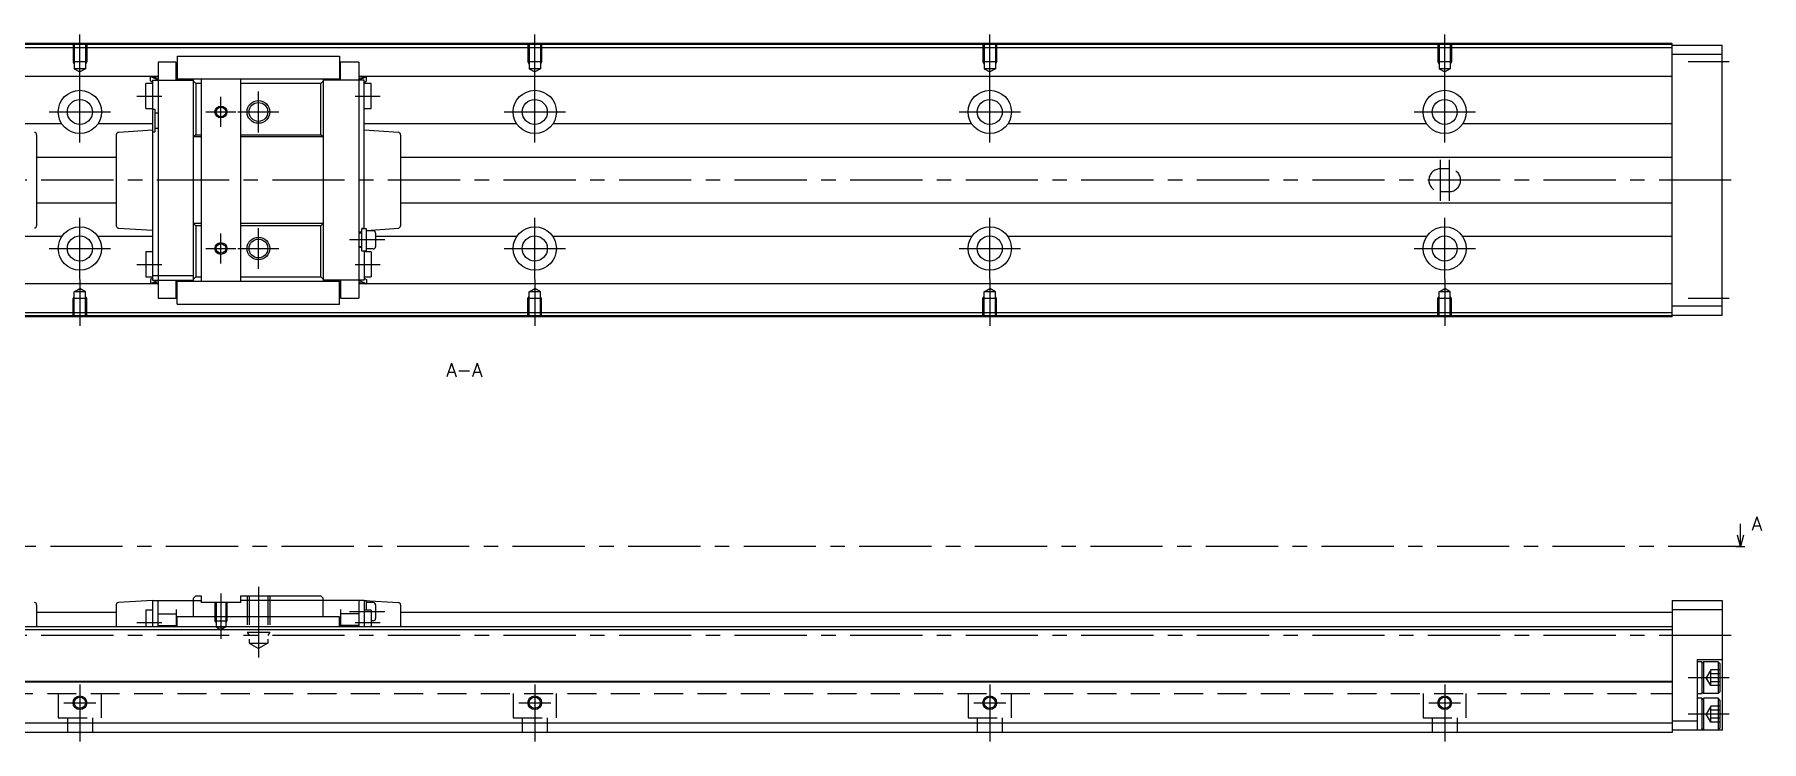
# Model space of a CAD drawing. Extents: x -2 to 754, y -8 to 279.
# Drawn here: x 374.8 to 754.4, y 8 to 163.3 of the extents above; entities that cross this region are included whole.
import ezdxf

# ---------------------------------------------------------------- set-up
doc = ezdxf.new("R2010")
doc.units = 0
doc.header["$LTSCALE"] = 0.5
doc.linetypes.add('CENTER', pattern=[50.8, 31.75, -6.35, 6.35, -6.35])
doc.linetypes.add('DASHED', pattern=[19.05, 12.7, -6.35])
for name, color, linetype in [('MSM_CENTER', 1, 'CENTER'), ('MSM_CONTINUOUS', 7, 'CONTINUOUS'), ('MSM_DASHED', 4, 'DASHED'), ('MSM_NARROW', 5, 'CONTINUOUS'), ('MSM_PART_NUMBER', 7, 'CONTINUOUS')]:
    doc.layers.add(name, color=color, linetype=linetype)
doc.styles.get("Standard").update_dxf_attribs({"font": 'txt.shx', "height": 3, "bigfont": 'bigfont.shx'})

msp = doc.modelspace()

# ---------------------------------------------------------------- linework, layer by layer
at = {"layer": 'MSM_CENTER'}
for p, q in [((384.76, 153.09), (384.76, 163.3)), ((484.76, 153.09), (484.76, 163.3)), ((584.76, 153.09), (584.76, 163.3)), ((684.76, 153.09), (684.76, 163.3)), ((747.26, 157.3), (738.26, 157.3)), ((384.76, 139.55), (384.76, 153.05)), ((484.76, 139.55), (484.76, 153.05)), ((584.76, 139.55), (584.76, 153.05)), ((684.76, 139.55), (684.76, 153.05)), ((397.26, 149.8), (402.76, 149.8)), ((415.76, 143), (415.76, 149.6)), ((424.01, 141.8), (424.01, 150.8)), ((445.26, 149.8), (450.76, 149.8)), ((378.01, 146.3), (391.51, 146.3)), ((412.46, 146.3), (419.06, 146.3)), ((419.51, 146.3), (428.51, 146.3)), ((478.01, 146.3), (491.51, 146.3)), ((578.01, 146.3), (591.51, 146.3)), ((678.01, 146.3), (691.51, 146.3)), ((683.76, 135.8), (683.76, 126.8)), ((685.76, 135.8), (685.76, 126.8)), ((747.76, 131.3), (196.26, 131.3)), ((384.76, 109.55), (384.76, 123.05)), ((484.76, 109.55), (484.76, 123.05)), ((584.76, 109.55), (584.76, 123.05)), ((684.76, 109.55), (684.76, 123.05)), ((415.76, 113), (415.76, 119.6)), ((424.01, 111.8), (424.01, 120.8)), ((451.76, 118.2), (444.06, 118.2)), ((378.01, 116.3), (391.51, 116.3)), ((412.46, 116.3), (419.06, 116.3)), ((419.51, 116.3), (428.51, 116.3)), ((478.01, 116.3), (491.51, 116.3)), ((578.01, 116.3), (591.51, 116.3)), ((678.01, 116.3), (691.51, 116.3)), ((397.26, 112.8), (402.76, 112.8)), ((445.26, 112.8), (450.76, 112.8)), ((384.76, 109.51), (384.76, 99.3)), ((484.76, 109.51), (484.76, 99.3)), ((584.76, 109.51), (584.76, 99.3)), ((684.76, 109.51), (684.76, 99.3)), ((747.26, 105.3), (738.26, 105.3)), ((749.76, 50.8), (188.76, 50.8)), ((424.01, 42), (424.01, 26.41)), ((415.76, 40.5), (415.76, 30.54)), ((451.76, 36.5), (444.06, 36.5)), ((747.76, 31.3), (196.26, 31.3)), ((397.26, 34.1), (402.76, 34.1)), ((445.26, 34.1), (450.76, 34.1)), ((384.76, 20.5), (384.76, 8)), ((484.76, 20.5), (484.76, 8)), ((584.76, 20.5), (584.76, 8)), ((684.76, 20.5), (684.76, 8)), ((747.26, 22), (738.26, 22)), ((381.26, 16.5), (388.26, 16.5)), ((481.26, 16.5), (488.26, 16.5)), ((581.26, 16.5), (588.26, 16.5)), ((681.26, 16.5), (688.26, 16.5)), ((747.26, 14), (738.26, 14))]:
    msp.add_line(p, q, dxfattribs=at)
at = {"layer": 'MSM_CONTINUOUS'}
for p, q in [((734.76, 161.3), (234.76, 161.3)), ((734.76, 161.1), (234.76, 161.1)), ((734.76, 160.4), (234.76, 160.4)), ((734.76, 101.3), (734.76, 161.3)), ((734.76, 161), (745.76, 161)), ((745.76, 101.6), (745.76, 161)), ((401.96, 157.2), (401.96, 105.4)), ((405.96, 157.2), (401.96, 157.2)), ((405.96, 153.25), (405.96, 157.2)), ((406.16, 158.52), (441.86, 158.52)), ((406.16, 158.52), (406.16, 153.55)), ((441.86, 158.52), (441.86, 153.55)), ((442.06, 153.25), (442.06, 157.2)), ((446.06, 157.2), (442.06, 157.2)), ((446.06, 157.2), (446.06, 105.4)), ((734.76, 159), (745.76, 159)), ((400.26, 154.05), (367.76, 154.05)), ((399.26, 147.05), (399.26, 152.55)), ((400.76, 152.55), (399.26, 152.55)), ((400.26, 153.1), (400.26, 154.1)), ((401.96, 153.25), (400.26, 154.1)), ((400.76, 152.8), (400.26, 153.1)), ((401.96, 154.05), (400.36, 154.05)), ((401.96, 153.67), (400.46, 154.05)), ((400.76, 153.25), (400.76, 109.35)), ((400.76, 153.25), (409.76, 153.25)), ((405.96, 153.55), (441.86, 153.55)), ((409.76, 109.05), (409.76, 153.55)), ((409.76, 153.05), (410.26, 152.55)), ((410.26, 152.55), (410.26, 141.3)), ((411.41, 152.55), (410.26, 152.55)), ((411.41, 153.55), (411.41, 109.05)), ((420.11, 109.05), (420.11, 153.55)), ((437.76, 152.55), (420.11, 152.55)), ((437.76, 152.55), (438.26, 153.05)), ((437.76, 141.3), (437.76, 152.55)), ((438.26, 153.55), (438.26, 109.05)), ((447.26, 153.25), (438.26, 153.25)), ((446.06, 153.25), (447.76, 154.1)), ((446.06, 153.67), (447.56, 154.05)), ((447.66, 154.05), (446.06, 154.05)), ((447.26, 120.6), (447.26, 153.25)), ((447.26, 152.8), (447.76, 153.1)), ((448.76, 152.55), (447.26, 152.55)), ((447.76, 153.1), (447.76, 154.1)), ((734.76, 154.05), (447.76, 154.05)), ((448.76, 147.05), (448.76, 152.55)), ((399.26, 147.05), (400.76, 147.05)), ((400.76, 146.9), (401.26, 146.9)), ((401.26, 146.9), (401.26, 141.9)), ((401.26, 146.1), (401.96, 146.1)), ((447.26, 147.05), (448.76, 147.05)), ((380.81, 143.66), (367.26, 143.66)), ((375.26, 141.3), (375.26, 121.3)), ((400.76, 143.66), (388.71, 143.66)), ((392.76, 141.3), (392.76, 121.3)), ((400.76, 142.3), (393.23, 141.8)), ((400.76, 141.9), (401.26, 141.9)), ((401.26, 142.7), (401.96, 142.7)), ((410.26, 141.3), (409.76, 140.8)), ((411.41, 140.8), (409.76, 140.8)), ((410.26, 141.3), (411.41, 141.3)), ((420.11, 141.3), (437.76, 141.3)), ((438.26, 140.8), (420.11, 140.8)), ((438.26, 140.8), (437.76, 141.3)), ((480.81, 143.66), (447.26, 143.66)), ((454.79, 141.8), (447.26, 142.3)), ((455.26, 141.3), (455.26, 121.3)), ((580.81, 143.66), (488.71, 143.66)), ((680.81, 143.66), (588.71, 143.66)), ((734.76, 143.66), (688.71, 143.66)), ((392.76, 136.3), (375.26, 136.3)), ((734.76, 136.3), (455.26, 136.3)), ((375.26, 126.3), (392.76, 126.3)), ((455.26, 126.3), (734.76, 126.3)), ((409.76, 121.8), (410.26, 121.3)), ((411.41, 121.8), (409.76, 121.8)), ((438.26, 121.8), (420.11, 121.8)), ((437.76, 121.3), (438.26, 121.8)), ((380.81, 118.94), (367.26, 118.94)), ((400.76, 118.94), (388.71, 118.94)), ((393.23, 120.8), (400.76, 120.3)), ((410.26, 121.3), (410.26, 110.05)), ((411.41, 121.3), (410.26, 121.3)), ((437.76, 121.3), (420.11, 121.3)), ((437.76, 110.05), (437.76, 121.3)), ((446.76, 119.9), (446.06, 119.9)), ((446.76, 119.7), (446.06, 119.7)), ((447.26, 120.7), (446.76, 120.7)), ((446.76, 115.7), (446.76, 120.7)), ((447.76, 120.6), (446.76, 120.6)), ((447.76, 120.27), (454.8, 120.8)), ((447.76, 115.8), (447.76, 120.6)), ((449.26, 120.2), (447.76, 120.2)), ((449.76, 119.7), (449.76, 116.7)), ((480.81, 118.94), (449.76, 118.94)), ((580.81, 118.94), (488.71, 118.94)), ((680.81, 118.94), (588.71, 118.94)), ((734.76, 118.94), (688.71, 118.94)), ((399.26, 115.55), (399.26, 110.05)), ((400.76, 115.55), (399.26, 115.55)), ((446.76, 116.7), (446.06, 116.7)), ((446.76, 116.5), (446.06, 116.5)), ((446.76, 115.8), (447.76, 115.8)), ((447.26, 115.7), (446.76, 115.7)), ((447.26, 115.8), (447.26, 109.35)), ((448.76, 115.55), (447.26, 115.55)), ((449.26, 116.2), (447.76, 116.2)), ((448.76, 115.55), (448.76, 110.05)), ((400.76, 110.35), (409.76, 110.35)), ((400.26, 108.55), (367.76, 108.55)), ((399.26, 110.05), (400.76, 110.05)), ((400.76, 109.8), (400.26, 109.5)), ((400.26, 109.5), (400.26, 108.5)), ((401.96, 109.35), (400.26, 108.5)), ((401.96, 108.55), (400.36, 108.55)), ((401.96, 108.92), (400.46, 108.55)), ((400.76, 109.35), (409.76, 109.35)), ((405.96, 105.4), (405.96, 109.35)), ((442.06, 109.05), (405.96, 109.05)), ((406.16, 106.55), (405.96, 106.55)), ((406.16, 104.08), (406.16, 109.05)), ((410.26, 110.05), (409.76, 109.55)), ((410.26, 110.05), (411.41, 110.05)), ((420.11, 110.05), (437.76, 110.05)), ((438.26, 109.55), (437.76, 110.05)), ((447.26, 109.35), (438.26, 109.35)), ((441.86, 104.08), (441.86, 109.05)), ((442.06, 106.55), (441.86, 106.55)), ((442.06, 109.35), (442.06, 105.4)), ((446.06, 109.35), (447.76, 108.5)), ((446.06, 108.92), (447.56, 108.55)), ((447.66, 108.55), (446.06, 108.55)), ((447.26, 110.05), (448.76, 110.05)), ((447.26, 109.8), (447.76, 109.5)), ((447.76, 109.5), (447.76, 108.5)), ((734.76, 108.55), (447.76, 108.55)), ((401.96, 105.4), (405.96, 105.4)), ((406.16, 104.08), (441.86, 104.08)), ((442.06, 105.4), (446.06, 105.4)), ((745.76, 103.6), (734.76, 103.6)), ((734.76, 102.2), (234.76, 102.2)), ((734.76, 101.5), (234.76, 101.5)), ((734.76, 101.3), (234.76, 101.3)), ((745.76, 101.6), (734.76, 101.6)), ((749.76, 50.8), (749.09, 53.3)), ((749.76, 50.8), (749.76, 55.8)), ((750.43, 53.3), (749.76, 50.8)), ((748.76, 50.8), (750.76, 50.8)), ((375.26, 38.03), (375.26, 33.2)), ((392.76, 38.03), (392.76, 33.2)), ((400.76, 39), (393.23, 38.53)), ((400.76, 39), (411.41, 39)), ((400.76, 39), (400.76, 33.2)), ((401.96, 33.2), (401.96, 39)), ((410.26, 40), (409.76, 39.5)), ((409.76, 35.4), (409.76, 39.5)), ((410.26, 40), (411.41, 40)), ((411.41, 40), (411.41, 38.5)), ((420.11, 38.5), (411.41, 38.5)), ((420.11, 40), (437.76, 40)), ((420.11, 38.5), (420.11, 40)), ((447.26, 39), (420.11, 39)), ((438.26, 39.5), (437.76, 40)), ((438.26, 35.4), (438.26, 39.5)), ((446.06, 39), (446.06, 33.2)), ((447.26, 39), (447.26, 33.2)), ((447.26, 39), (454.79, 38.53)), ((447.76, 38.9), (447.26, 38.9)), ((447.76, 36.85), (447.76, 38.9)), ((449.26, 38.5), (447.76, 38.5)), ((449.76, 38), (449.76, 35)), ((455.26, 38.03), (455.26, 33.2)), ((734.76, 39), (734.76, 10)), ((734.76, 39), (745.76, 39)), ((745.76, 39), (745.76, 10.5)), ((392.76, 36.3), (375.26, 36.3)), ((400.76, 36.85), (399.26, 36.85)), ((399.26, 36.85), (399.26, 33.2)), ((401.96, 36), (405.96, 36)), ((405.96, 37), (405.96, 33.2)), ((406.16, 35.1), (405.96, 35.1)), ((406.16, 34.3), (405.96, 34.3)), ((441.86, 35.4), (406.16, 35.4)), ((406.16, 33.2), (406.16, 35.4)), ((441.86, 33.2), (441.86, 35.4)), ((442.06, 35.1), (441.86, 35.1)), ((442.06, 34.3), (441.86, 34.3)), ((442.06, 37), (442.06, 33.2)), ((446.06, 36), (442.06, 36)), ((448.76, 36.85), (447.26, 36.85)), ((448.76, 36.85), (448.76, 33.2)), ((449.26, 34.5), (448.76, 34.5)), ((734.76, 36.3), (455.26, 36.3)), ((734.76, 37), (745.76, 37)), ((734.76, 33.2), (234.76, 33.2)), ((734.76, 32.5), (234.76, 32.5)), ((401.96, 33.5), (405.96, 33.5)), ((446.06, 33.5), (442.06, 33.5)), ((740.26, 26), (740.26, 10.5)), ((740.26, 26), (745.76, 26)), ((741.26, 25.5), (740.26, 25.5)), ((741.26, 25.5), (741.26, 18.5)), ((741.26, 25.1), (741.66, 25.5)), ((741.66, 25.5), (741.66, 18.5)), ((744.86, 25.5), (741.66, 25.5)), ((744.86, 25.5), (744.86, 18.5)), ((745.26, 25.1), (744.86, 25.5)), ((745.26, 25.1), (745.26, 18.9)), ((734.76, 21.2), (234.76, 21.2)), ((734.76, 21), (234.76, 21)), ((740.26, 18.5), (741.26, 18.5)), ((741.26, 17.5), (740.26, 17.5)), ((741.66, 18.5), (741.26, 18.9)), ((741.26, 17.5), (741.26, 10.5)), ((741.26, 17.1), (741.66, 17.5)), ((744.86, 18.5), (741.66, 18.5)), ((744.86, 17.5), (741.66, 17.5)), ((741.66, 17.5), (741.66, 10.5)), ((744.86, 18.5), (745.26, 18.9)), ((744.86, 17.5), (744.86, 10.5)), ((745.26, 17.1), (744.86, 17.5)), ((745.26, 17.1), (745.26, 10.9)), ((734.76, 12), (234.76, 12)), ((734.76, 12.5), (740.26, 12.5)), ((734.76, 10), (234.76, 10)), ((745.76, 10.5), (734.76, 10.5)), ((741.66, 10.5), (741.26, 10.9)), ((744.86, 10.5), (745.26, 10.9))]:
    msp.add_line(p, q, dxfattribs=at)
for centre, radius in [((384.76, 146.3), 4.75), ((384.76, 146.3), 2.75), ((424.01, 146.3), 2.07), ((484.76, 146.3), 4.75), ((484.76, 146.3), 2.75), ((584.76, 146.3), 4.75), ((584.76, 146.3), 2.75), ((684.76, 146.3), 4.75), ((684.76, 146.3), 2.75), ((415.76, 146.3), 1.06), ((384.76, 116.3), 4.75), ((384.76, 116.3), 2.75), ((424.01, 116.3), 2.07), ((484.76, 116.3), 4.75), ((484.76, 116.3), 2.75), ((584.76, 116.3), 4.75), ((584.76, 116.3), 2.75), ((684.76, 116.3), 4.75), ((684.76, 116.3), 2.75), ((415.76, 116.3), 1.06), ((384.76, 16.5), 1.23), ((484.76, 16.5), 1.23), ((584.76, 16.5), 1.23), ((684.76, 16.5), 1.23)]:
    msp.add_circle(centre, radius, dxfattribs=at)
for centre, start, end in [((374.76, 141.3), 0, 86.1934), ((393.26, 141.3), 93.8066, 180), ((454.76, 141.3), 0, 86.1934), ((374.76, 121.3), 274.3133, 0), ((393.26, 121.3), 180, 266.1934), ((449.26, 119.7), 0, 90), ((454.76, 121.3), 274.3133, 0), ((449.26, 116.7), 270, 0), ((374.76, 38.03), 0, 86.4237), ((393.26, 38.03), 93.5763, 180), ((449.26, 38), 0, 90), ((454.76, 38.03), 0, 86.4237), ((449.26, 35), 270, 0)]:
    msp.add_arc(centre, 0.5, start, end, dxfattribs=at)
at = {"layer": 'MSM_DASHED'}
for p, q in [((383.26, 161.3), (383.26, 157.3)), ((383.53, 161.3), (383.53, 155.8)), ((385.99, 161.3), (385.99, 155.8)), ((386.26, 161.3), (386.26, 157.3)), ((483.26, 161.3), (483.26, 157.3)), ((483.53, 161.3), (483.53, 155.8)), ((485.99, 161.3), (485.99, 155.8)), ((486.26, 161.3), (486.26, 157.3)), ((583.26, 161.3), (583.26, 157.3)), ((583.53, 161.3), (583.53, 155.8)), ((585.99, 161.3), (585.99, 155.8)), ((586.26, 161.3), (586.26, 157.3)), ((683.26, 161.3), (683.26, 157.3)), ((683.53, 161.3), (683.53, 155.8)), ((685.99, 161.3), (685.99, 155.8)), ((686.26, 161.3), (686.26, 157.3)), ((383.26, 157.3), (383.53, 156.83)), ((386.26, 157.3), (383.26, 157.3)), ((385.99, 155.8), (383.53, 155.8)), ((383.53, 155.8), (384.76, 155.09)), ((385.99, 155.8), (384.76, 155.09)), ((386.26, 157.3), (385.99, 156.83)), ((486.26, 157.3), (483.26, 157.3)), ((483.26, 157.3), (483.53, 156.83)), ((485.99, 155.8), (483.53, 155.8)), ((483.53, 155.8), (484.76, 155.09)), ((485.99, 155.8), (484.76, 155.09)), ((486.26, 157.3), (485.99, 156.83)), ((586.26, 157.3), (583.26, 157.3)), ((583.26, 157.3), (583.53, 156.83)), ((583.53, 155.8), (584.76, 155.09)), ((585.99, 155.8), (583.53, 155.8)), ((585.99, 155.8), (584.76, 155.09)), ((586.26, 157.3), (585.99, 156.83)), ((683.26, 157.3), (683.53, 156.83)), ((686.26, 157.3), (683.26, 157.3)), ((685.99, 155.8), (683.53, 155.8)), ((683.53, 155.8), (684.76, 155.09)), ((685.99, 155.8), (684.76, 155.09)), ((686.26, 157.3), (685.99, 156.83)), ((685.76, 133.8), (683.76, 133.8)), ((683.76, 128.8), (685.76, 128.8)), ((383.53, 106.8), (384.76, 107.51)), ((383.53, 101.3), (383.53, 106.8)), ((385.99, 106.8), (383.53, 106.8)), ((385.99, 106.8), (384.76, 107.51)), ((385.99, 101.3), (385.99, 106.8)), ((483.53, 106.8), (484.76, 107.51)), ((483.53, 101.3), (483.53, 106.8)), ((485.99, 106.8), (483.53, 106.8)), ((485.99, 106.8), (484.76, 107.51)), ((485.99, 101.3), (485.99, 106.8)), ((583.53, 106.8), (584.76, 107.51)), ((585.99, 106.8), (583.53, 106.8)), ((583.53, 101.3), (583.53, 106.8)), ((585.99, 106.8), (584.76, 107.51)), ((585.99, 101.3), (585.99, 106.8)), ((683.53, 106.8), (684.76, 107.51)), ((683.53, 101.3), (683.53, 106.8)), ((685.99, 106.8), (683.53, 106.8)), ((685.99, 106.8), (684.76, 107.51)), ((685.99, 101.3), (685.99, 106.8)), ((383.26, 105.3), (383.53, 105.77)), ((383.26, 101.3), (383.26, 105.3)), ((386.26, 105.3), (383.26, 105.3)), ((386.26, 105.3), (385.99, 105.77)), ((386.26, 101.3), (386.26, 105.3)), ((483.26, 105.3), (483.53, 105.77)), ((483.26, 101.3), (483.26, 105.3)), ((486.26, 105.3), (483.26, 105.3)), ((486.26, 105.3), (485.99, 105.77)), ((486.26, 101.3), (486.26, 105.3)), ((583.26, 105.3), (583.53, 105.77)), ((586.26, 105.3), (583.26, 105.3)), ((583.26, 101.3), (583.26, 105.3)), ((586.26, 105.3), (585.99, 105.77)), ((586.26, 101.3), (586.26, 105.3)), ((683.26, 105.3), (683.53, 105.77)), ((683.26, 101.3), (683.26, 105.3)), ((686.26, 105.3), (683.26, 105.3)), ((686.26, 105.3), (685.99, 105.77)), ((686.26, 101.3), (686.26, 105.3)), ((414.46, 38.5), (414.46, 34.5)), ((414.7, 38.5), (414.7, 33.15)), ((416.82, 38.5), (416.82, 33.15)), ((417.06, 38.5), (417.06, 34.5)), ((421.51, 40), (421.51, 32)), ((421.94, 40), (421.94, 29.6)), ((426.08, 40), (426.08, 29.6)), ((426.51, 40), (426.51, 32)), ((414.46, 34.5), (417.06, 34.5)), ((414.46, 34.5), (414.7, 34.08)), ((417.06, 34.5), (416.82, 34.08)), ((414.7, 33.15), (415.76, 32.54)), ((414.7, 33.15), (416.82, 33.15)), ((416.82, 33.15), (415.76, 32.54)), ((421.51, 32), (421.94, 31.25)), ((421.51, 32), (426.51, 32)), ((426.51, 32), (426.08, 31.25)), ((421.94, 29.6), (424.01, 28.41)), ((421.94, 29.6), (426.08, 29.6)), ((426.08, 29.6), (424.01, 28.41)), ((743.26, 23.73), (742.26, 22)), ((745.26, 23.73), (743.26, 23.73)), ((743.26, 20.27), (743.26, 23.73)), ((745.26, 22.87), (743.26, 22.87)), ((743.26, 20.27), (742.26, 22)), ((745.26, 21.13), (743.26, 21.13)), ((745.26, 20.27), (743.26, 20.27)), ((234.76, 18.5), (734.76, 18.5)), ((380.01, 18.5), (380.01, 13.2)), ((389.51, 13.2), (389.51, 18.5)), ((480.01, 18.5), (480.01, 13.2)), ((489.51, 13.2), (489.51, 18.5)), ((580.01, 18.5), (580.01, 13.2)), ((589.51, 13.2), (589.51, 18.5)), ((680.01, 18.5), (680.01, 13.2)), ((689.51, 13.2), (689.51, 18.5)), ((743.26, 15.73), (742.26, 14)), ((745.26, 15.73), (743.26, 15.73)), ((743.26, 12.27), (743.26, 15.73)), ((380.01, 13.2), (389.51, 13.2)), ((382.01, 13.2), (382.01, 10)), ((387.51, 13.2), (387.51, 10)), ((480.01, 13.2), (489.51, 13.2)), ((482.01, 13.2), (482.01, 10)), ((487.51, 13.2), (487.51, 10)), ((580.01, 13.2), (589.51, 13.2)), ((582.01, 13.2), (582.01, 10)), ((587.51, 13.2), (587.51, 10)), ((680.01, 13.2), (689.51, 13.2)), ((682.01, 13.2), (682.01, 10)), ((687.51, 13.2), (687.51, 10)), ((743.26, 12.27), (742.26, 14)), ((745.26, 14.87), (743.26, 14.87)), ((745.26, 13.13), (743.26, 13.13)), ((745.26, 12.27), (743.26, 12.27))]:
    msp.add_line(p, q, dxfattribs=at)
for centre, start, end in [((683.76, 131.3), 90, 270), ((685.76, 131.3), 270, 90)]:
    msp.add_arc(centre, 2.5, start, end, dxfattribs=at)
at = {"layer": 'MSM_NARROW'}
for centre, radius in [((424.01, 146.3), 2.5), ((415.76, 146.3), 1.3), ((424.01, 116.3), 2.5), ((415.76, 116.3), 1.3), ((384.76, 16.5), 1.5), ((484.76, 16.5), 1.5), ((584.76, 16.5), 1.5), ((684.76, 16.5), 1.5)]:
    msp.add_circle(centre, radius, dxfattribs=at)

# ---------------------------------------------------------------- texts
at = {"layer": 'MSM_PART_NUMBER'}
for s, p in [('A-A', (465.26, 88.1)), ('A', (752.2, 54.38))]:
    msp.add_text(s, height=3, dxfattribs=at).set_placement(p)

doc.saveas('drawing.dxf')
